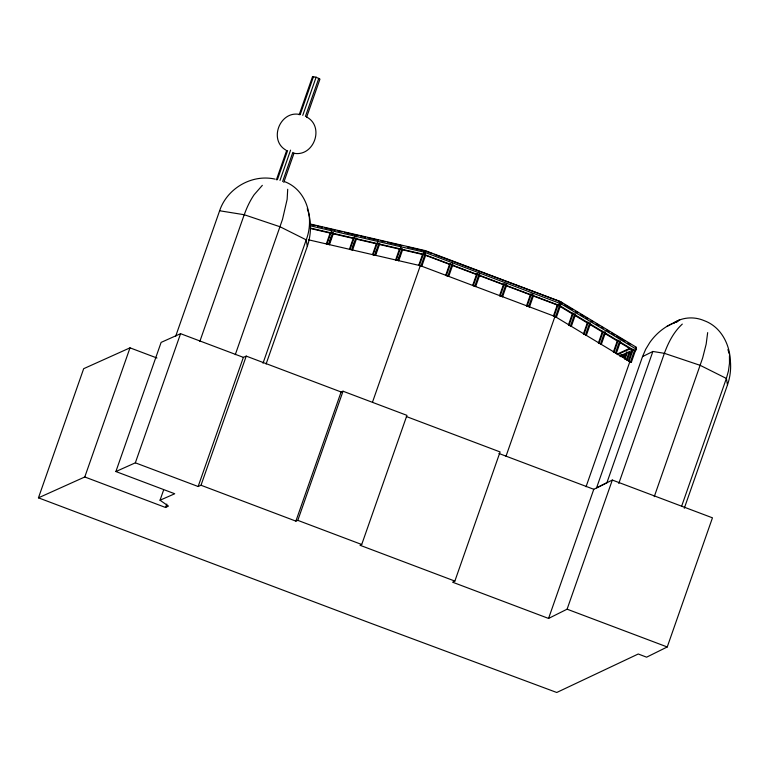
<?xml version="1.0" encoding="UTF-8"?>
<svg xmlns="http://www.w3.org/2000/svg" width="769" height="769" viewBox="0 0 769 769"><rect width="100%" height="100%" fill="white"/><g stroke="black" fill="none" stroke-linecap="round" stroke-linejoin="round"><path stroke-width="1.15" d="M287.702 189.27L287.145 199.315L282.502 219.396L235.276 354.672M426.064 251.252L424.882 250.54L423.632 252.04L423.575 254.27L310.397 228.076M707.663 332.612L706.163 344.137L702.645 357.989L654.256 496.659M425.276 252.549L425.699 250.79L560.361 301.602L559.928 303.361L559.053 305.331L424.392 254.52L425.276 252.549L559.928 303.361M266.093 364.016L307.321 246.311C311.397 234.218 311.599 220.79 307.273 208.735M406.34 416.529L500.09 451.941L454.863 581.085L452.595 582.2L548.566 618.439L593.783 489.295L612.326 480.048L712.459 517.825L667.242 646.969L646.604 657.178L638.251 653.996L556.746 692.485L370.264 623.063L38.45 497.831L83.677 368.687L130.009 347.838L156.943 358.008M38.45 497.831L84.782 476.972L130.009 347.838M84.782 476.972L165.595 507.492L168.44 506.079L160.029 500.225L174.736 493.756L115.888 471.541L161.115 342.397L180.571 333.679L243.369 357.364L246.234 356.114L341.109 391.979L343.032 391.219L406.936 415.356L361.718 544.5L359.998 545.25L454.863 581.085M175.63 336.399L219.626 210.764C227.047 188.328 252.011 173.813 275.148 179.139M115.888 471.541L135.344 462.823L180.571 333.679M199.815 341.494L244.206 214.724L280.07 226.778L306.216 239.861L307.321 246.311M160.029 500.225L163.605 490.036M276.388 179.85L286.597 150.676M299.17 114.773L312.531 76.631L316.126 77.208L319.952 79.12L306.591 117.263M277.388 179.744L287.606 150.57M300.179 114.668L313.541 76.516M279.974 180.427L290.586 150.128M302.765 115.35L316.126 77.208M165.595 507.492L166.777 504.089M282.636 181.503L292.854 152.329M305.428 116.427L318.789 78.284M283.799 182.34L294.018 153.166M135.344 462.823L198.142 486.508L243.369 357.364M198.142 486.508L201.007 485.258L246.234 356.114M263.008 363.228L306.216 239.861C314.444 218.694 307.331 190.193 284.607 181.638M327.161 244.273L326.373 243.783L330.141 233.017M326.373 243.783L327.085 243.792L331.602 230.883M333.554 232.969L329.411 244.802L328.613 244.311L332.766 232.469M329.449 242.629L331.333 237.256M350.279 249.617L349.472 249.127L353.24 238.361M349.472 249.127L350.193 249.146L354.72 236.227M356.672 238.313L352.519 250.146L351.712 249.656L355.864 237.813M352.548 247.974L354.432 242.6M373.378 254.962L372.571 254.472L376.339 243.706M372.571 254.472L373.292 254.491L377.819 241.572M379.771 243.658L375.618 255.491L374.811 255L378.963 243.158M375.647 253.318L376.781 250.098M201.007 485.258L295.882 521.122L341.109 391.979M295.882 521.122L297.805 520.363L343.032 391.219M396.477 260.307L395.67 259.816L399.438 249.05M395.67 259.816L396.391 259.835L400.918 246.916M402.495 250.079L398.727 260.835L397.929 260.345L402.072 248.512M398.765 258.672L399.89 255.443M419.576 265.651L418.778 265.161L422.546 254.404M418.778 265.161L419.49 265.18L424.017 252.261L425.545 252.78L421.028 265.69L421.825 266.189L425.593 255.423M372.523 402.091L420.297 265.67L554.949 316.482L629.878 361.603L586.045 486.748M446.51 275.821L445.703 275.321L449.471 264.555M445.703 275.321L446.424 275.34L450.576 263.507M452.903 264.507L448.76 276.35L447.952 275.85L452.47 262.94M476.78 273.649L472.637 285.482L475.694 286.51L479.837 274.668M473.358 285.501L477.511 273.668M474.886 286.01L479.404 273.101M500.369 296.142L499.571 295.642L503.714 283.809M499.571 295.642L500.283 295.661L504.435 283.828M506.761 284.828L502.618 296.671L501.821 296.18L506.338 283.261M527.303 306.302L526.496 305.802L530.639 293.969M526.496 305.802L527.217 305.822L531.369 293.989M533.321 296.075L529.553 306.831L528.745 306.341L533.263 293.422M554.238 316.463L553.43 315.972L557.198 305.206M553.43 315.972L554.161 315.992L558.304 304.149M505.992 456.286L554.949 316.482M556.487 316.991L555.679 316.501L560.197 303.582L561.005 304.082L556.487 316.991L555.756 316.972M568.416 324.999L572.559 313.156M573.289 313.175L569.147 325.018L571.473 326.018L575.616 314.185M570.665 325.527L574.808 313.685M587.545 322.182L583.402 334.025L586.449 335.044L590.592 323.201M584.123 334.034L588.266 322.201M585.651 334.553L589.794 322.711M602.521 331.208L598.378 343.041L601.435 344.07L605.578 332.227M599.109 343.061L602.877 332.304M600.637 343.58L604.78 331.737M617.517 340.234L613.364 352.067L616.421 353.096L620.564 341.253M614.095 352.087L618.238 340.254M615.613 352.596L619.756 340.763M620.266 356.614L621.016 354.461M620.987 356.633L621.746 354.48M622.506 357.143L623.265 354.99M623.313 357.633L624.447 354.413M624.495 358.316L626.754 351.856M624.841 359.411L627.11 352.952M626.37 359.921L629.004 352.394M627.177 360.421L629.811 352.884M628.35 361.094L632.503 349.261M633.223 349.28L629.08 361.113L631.407 362.122L635.934 349.203M630.599 361.622L634.742 349.789M727.484 384.894A53.734 50.494 84.5 0 0 730.435 361.545C729.887 344.397 721.062 326.815 704.241 320.683C694.397 316.405 682.747 317.02 673.682 322.942A50.716 44.054 -55.1 0 0 649.776 342.541L645.652 349.347L642.528 356.614L596.552 487.911L606.895 482.759L652.871 351.462L664.378 353.317L700.232 365.362L726.378 378.444L727.484 384.894L684.285 508.271M548.566 618.439L567.099 609.183L612.326 480.048M618.795 483.48L664.378 353.317C668.309 342.532 673.721 331.92 682.305 324.085M681.584 506.348L726.378 378.444L728.464 370.908L729.493 363.295L729.454 355.787M561.043 301.919L561.312 303.995L559.745 305.639L634.665 350.77L636.232 349.116L635.973 347.04L561.043 301.919L559.217 301.496L562.302 303.351M262.335 185.339L254.116 194.749A54.099 28.54 -76.1 0 0 244.263 214.762M634.819 350.962L636.53 349.501L636.126 347.232M674.163 322.778L679.767 319.904L666.858 326.421M642.528 356.614L652.871 351.462M616.978 354.134L629.734 348.357M617.392 354.634L630.147 348.857M619.929 355.932L632.685 350.155M623.121 356.258L626.312 354.817M628.436 353.846L631.628 352.404M560.361 301.602L434.225 254.385M673.682 322.942L677.749 321.577M600.724 344.051L601.435 344.07M421.104 266.17L421.825 266.189M501.897 296.651L502.618 296.671M585.728 335.024L586.449 335.044M474.963 286.491L475.694 286.51M571.473 326.018L569.223 325.489M631.407 362.122L629.157 361.593M448.029 276.331L448.76 276.35M528.822 306.812L529.553 306.831M615.69 353.077L616.421 353.096M293.345 153.146C313.887 157.674 325.152 126.26 306.322 116.84M299.939 114.523C280.07 110.092 268.237 140.073 285.981 150.166M219.626 210.764L244.206 214.724M310.541 224.077L424.882 250.54M310.561 224.529L315.223 225.605M317.559 226.144L322.23 227.22M324.556 227.768L335.063 230.191M337.399 230.738L342.061 231.815M344.397 232.353L358.392 235.593M360.728 236.131L365.4 237.217M367.726 237.756L378.233 240.188M380.568 240.726L385.231 241.802M387.566 242.341L401.562 245.58M407.397 246.936L424.901 250.982M310.465 225.855L423.632 252.04M310.416 228.528L330.257 233.113M332.593 233.651L353.586 238.515M355.922 239.053L376.925 243.908M379.261 244.455L423.594 254.712M308.292 239.755L420.297 265.67M419.49 265.18L421.028 265.69M446.424 275.34L447.952 275.85M396.391 259.835L397.929 260.345M500.283 295.661L501.821 296.18M527.217 305.822L528.745 306.341M373.292 254.491L374.811 255M554.161 315.992L555.679 316.501M350.193 249.146L351.712 249.656M327.085 243.792L328.613 244.311M426.372 251.425L431.986 253.539M425.065 255.154L449.759 264.469M451.999 265.315L476.684 274.629M478.933 275.475L503.618 284.79M505.858 285.635L530.543 294.95M532.792 295.796L558.602 305.533M498.937 453.479L593.783 489.295M567.099 609.183L667.242 646.969M297.805 520.363L361.718 544.5M564.35 304.582L572.559 309.532M575.645 311.387L577.692 312.618M580.768 314.473L583.854 316.328M585.901 317.568L587.958 318.799M591.034 320.654L593.091 321.894M596.167 323.749L599.243 325.604M601.3 326.835L603.348 328.075M606.433 329.93L609.509 331.785M611.566 333.015L614.642 334.871M616.69 336.111L624.909 341.052M627.985 342.907L630.032 344.147M561.312 303.995L636.232 349.116M557.909 305.216L572.28 313.877M574.337 315.107L587.679 323.143M589.727 324.383L603.069 332.419M605.126 333.659L617.44 341.071M619.497 342.311L632.839 350.347M312.531 76.631L313.704 77.458M727.916 349.587L729.223 353.807"/></g></svg>
